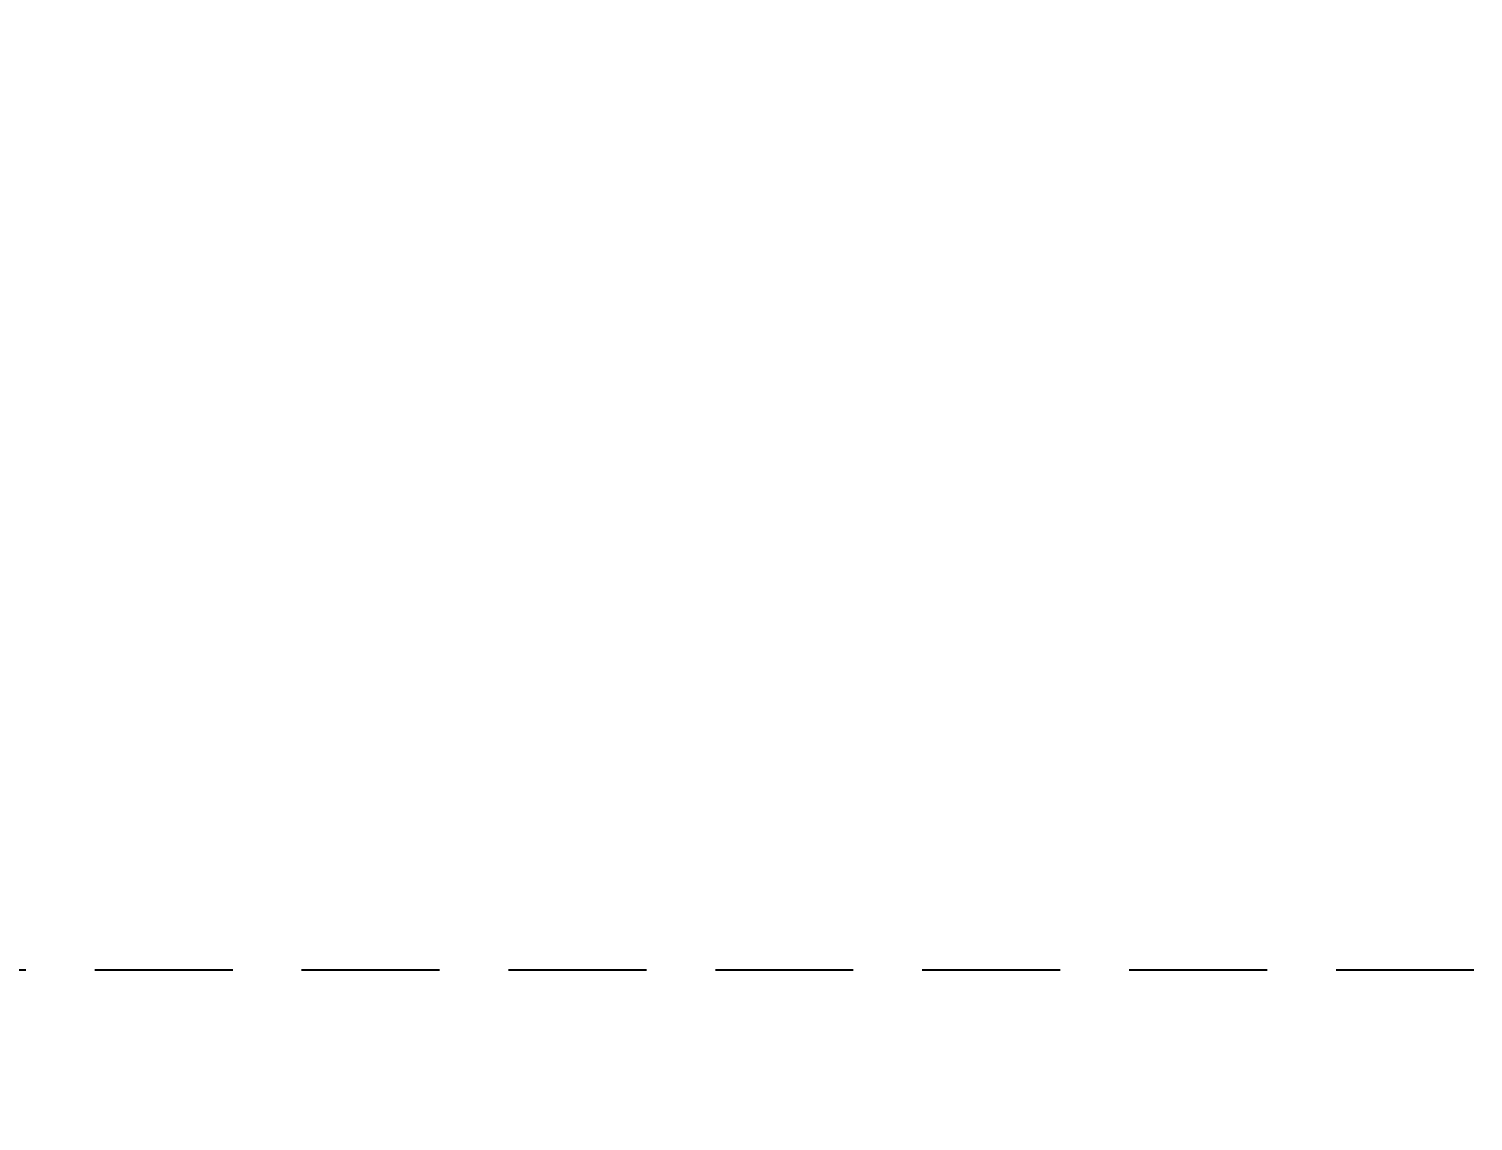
# Model space of a CAD drawing. Header units: millimetres. Extents: x 0 to 460473, y -68369 to 85219.
# Drawn here: x 260722 to 262031, y 10043 to 11033 of the extents above; entities that cross this region are included whole.
import ezdxf

# ---------------------------------------------------------------- set-up
doc = ezdxf.new("R2010")
doc.units = ezdxf.units.MM
doc.header["$LTSCALE"] = 50
doc.linetypes.add('HIDDEN2', pattern=[0.1875, 0.125, -0.0625])
doc.layers.add('DIM', color=7, linetype='Continuous')
doc.layers.add('hid', color=8, linetype='HIDDEN2')
doc.styles.add('맑은 고딕', font='malgun.ttf')
doc.dimstyles.new('DH IN40', dxfattribs={"dimscale": 40, "dimtxt": 2.5, "dimasz": 1, "dimexe": 1.5, "dimexo": 1.5, "dimtad": 1, "dimdec": 7, "dimlunit": 6, "dimtxsty": '맑은 고딕', "dimblk": 'ARCHTICK', "dimcen": 2.5, "dimclrd": 256, "dimclre": 256, "dimclrt": 256, "dimadec": 0, "dimazin": 0, "dimtfac": 1, "dimtdec": 7, "dimtix": 1, "dimtmove": 0, "dimatfit": 3, "dimldrblk": 'ARCHTICK', "dimfxl": 1, "dimtfillclr": 1, "dimlwd": -1, "dimlwe": -1, "dimarcsym": 0})

# ---------------------------------------------------------------- blocks, each defined once
blk = doc.blocks.new('_ArchTick')
at = {"color": 0, "linetype": 'ByBlock', "const_width": 0.15}
blk.add_lwpolyline([(-0.5, -0.5), (0.5, 0.5)], dxfattribs=at)
blk = doc.blocks.new('*D309')
at = {"layer": 'Defpoints', "color": 0, "transparency": 16777216}
for p in [(263081.3, 11010.8), (0, 9332.8), (262889.9, 9332.8)]:
    blk.add_point(p, dxfattribs=at)
at = {"layer": 'DIM', "transparency": 16777216}
for p, q in [((263021.3, 11010.8), (262829.9, 11010.8)), ((262889.9, 11010.8), (262889.9, 9332.8)), ((60, 9332.8), (262949.9, 9332.8))]:
    blk.add_line(p, q, dxfattribs=at)
at = {"layer": 'DIM', "transparency": 16777216, "xscale": 40, "yscale": 40, "zscale": 40}
for p, rotation in [((262889.9, 11010.8), 90), ((262889.9, 9332.8), 270)]:
    blk.add_blockref('_ArchTick', p, dxfattribs=dict(at, rotation=rotation))
at = {"layer": 'DIM', "transparency": 16777216, "insert": (262812.9, 10171.8), "char_height": 100, "attachment_point": 5, "rotation": 90, "style": '맑은 고딕'}
blk.add_mtext('1680', dxfattribs=at)

msp = doc.modelspace()

# ---------------------------------------------------------------- linework, layer by layer
at = {"layer": 'hid', "ltscale": 20}
msp.add_line((259281.33848351, 10180.3295864), (263081.33845055, 10180.3295864), dxfattribs=at)

# ---------------------------------------------------------------- dimensions: what is measured, and where the dimension line sits
at = {"layer": 'DIM'}
dim = msp.add_linear_dim(base=(262889.86648756, 9332.8295864), p1=(263081.33845055, 11010.82911102), p2=(0, 9332.8295864), angle=90, text='1680', dimstyle='DH IN40', dxfattribs=at)
dim.commit()
dim.dimension.update_dxf_attribs({"geometry": '*D309', "text_midpoint": (262812.93034626, 10171.82934871)})

doc.saveas('drawing.dxf')
